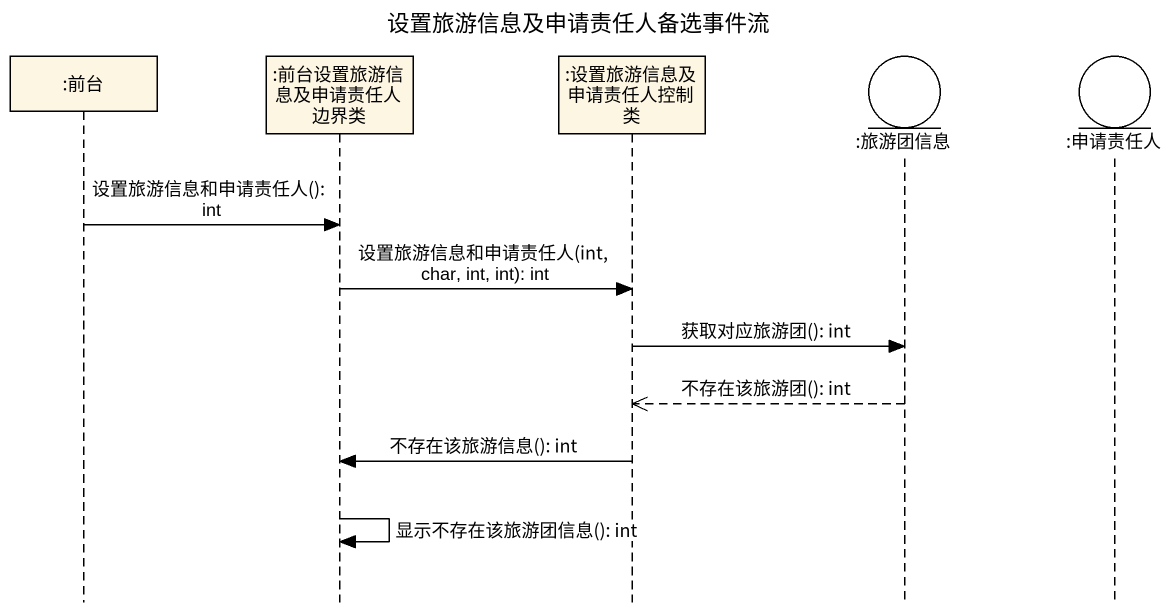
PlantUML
@startuml
title 设置旅游信息及申请责任人备选事件流
hide footbox
participant ":前台" as 前台
participant ":前台设置旅游信息及申请责任人边界类" as 前台设置旅游信息及申请责任人边界类
participant ":设置旅游信息及申请责任人控制类" as 设置旅游信息及申请责任人控制类
entity ":旅游团信息" as 旅游团信息
entity ":申请责任人" as 申请责任人

前台 -> 前台设置旅游信息及申请责任人边界类 : 设置旅游信息和申请责任人(): int
前台设置旅游信息及申请责任人边界类 -> 设置旅游信息及申请责任人控制类 : 设置旅游信息和申请责任人(int, char, int, int): int
设置旅游信息及申请责任人控制类 -> 旅游团信息 : 获取对应旅游团(): int
旅游团信息 -->> 设置旅游信息及申请责任人控制类 : 不存在该旅游团(): int
设置旅游信息及申请责任人控制类 -> 前台设置旅游信息及申请责任人边界类 : 不存在该旅游信息(): int
前台设置旅游信息及申请责任人边界类 -> 前台设置旅游信息及申请责任人边界类 : 显示不存在该旅游团信息(): int
@enduml
